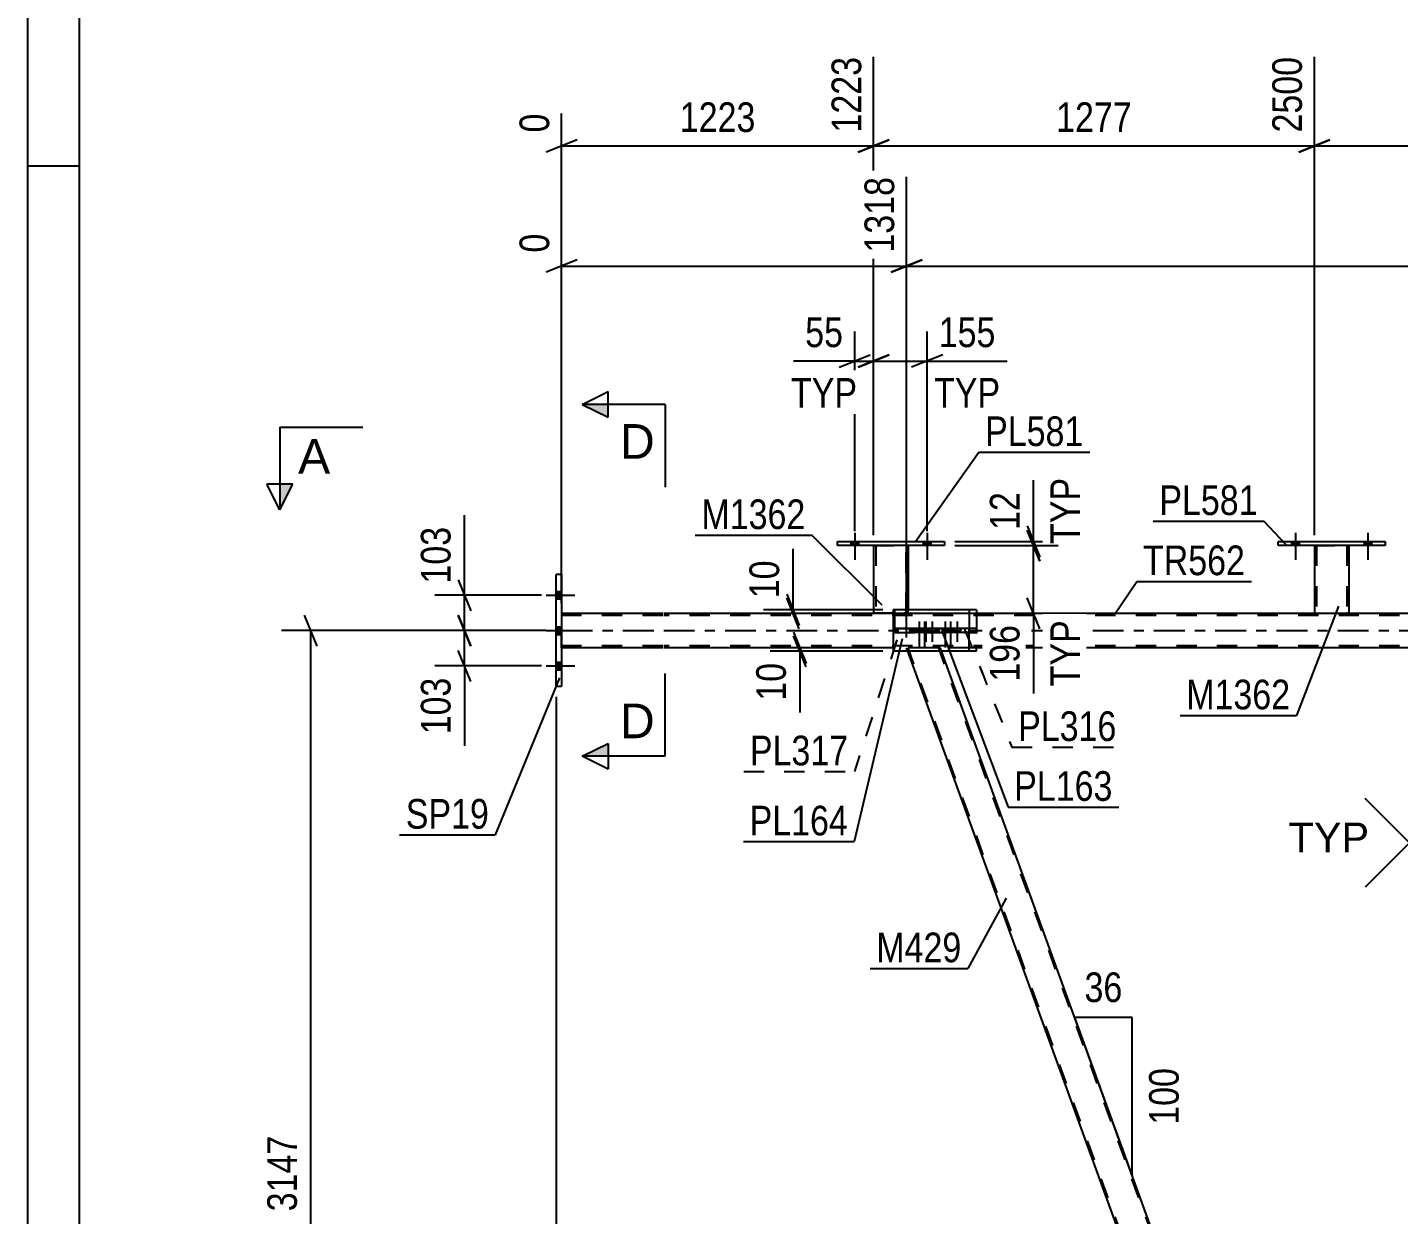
# Model space of a CAD drawing. Header units: millimetres. Extents: x 0 to 594, y 0 to 420.
# Drawn here: x 0 to 132.4, y 196.7 to 311.4 of the extents above; entities that cross this region are included whole.
import ezdxf

# ---------------------------------------------------------------- set-up
doc = ezdxf.new("R2010")
doc.units = ezdxf.units.MM
doc.linetypes.add('DXK_LINE_DOT2', pattern=[3.9198, 1.9599, -1.9599])
doc.linetypes.add('DXK_LINE_DOT3', pattern=[5.9187, 2.979, -0.9799, 0.9799, -0.9799])
doc.styles.add('Arial', font='ARIAL.TTF', dxfattribs={"height": 0.2})
doc.styles.add('Arial Narrow', font='ARIALN.TTF', dxfattribs={"height": 0.2})

# ---------------------------------------------------------------- blocks, each defined once
blk = doc.blocks.new('Unknown-570345816-1135')
at = {"color": 5, "linetype": 'Continuous'}
for p, q in [((0, 420), (0, 0)), ((5, 415), (5, 5)), ((5, 298), (0, 298))]:
    blk.add_line(p, q, dxfattribs=at)
blk = doc.blocks.new('Part-570345816-4525 - 4513')
at = {"color": 7, "linetype": 'DXK_LINE_DOT2'}
for p, q in [((88.17, 251.46), (84.92, 251.46)), ((85.04, 251.13), (84.92, 251.46)), ((121.83, 150.44), (85.06, 251.46)), ((124.79, 150.44), (88.03, 251.46)), ((88.29, 251.13), (88.17, 251.46)), ((124.94, 150.44), (123.96, 153.11)), ((124.94, 150.44), (121.69, 150.44))]:
    blk.add_line(p, q, dxfattribs=at)
at = {"color": 2, "linetype": 'Continuous'}
for p, q in [((121.69, 150.44), (85.04, 251.13)), ((123.96, 153.11), (88.29, 251.13))]:
    blk.add_line(p, q, dxfattribs=at)
blk = doc.blocks.new('Part-570345816-4663 - 4513')
at = {"color": 2, "linetype": 'Continuous'}
for p, q in [((81.74, 261.33), (81.74, 254.8)), ((85.08, 261.33), (85.08, 255.13)), ((83.64, 254.8), (81.74, 254.8))]:
    blk.add_line(p, q, dxfattribs=at)
at = {"color": 7, "linetype": 'DXK_LINE_DOT2'}
for p, q in [((81.74, 261.33), (85.08, 261.33)), ((81.74, 261.33), (81.74, 261.33)), ((81.74, 261.33), (81.74, 261.33)), ((81.94, 261.33), (81.94, 254.8)), ((84.88, 254.8), (84.88, 261.33)), ((85.08, 261.33), (85.08, 261.33)), ((85.08, 261.33), (85.08, 261.33)), ((83.64, 254.8), (84.88, 254.8)), ((85.08, 254.8), (84.68, 254.8)), ((84.86, 254.8), (84.88, 254.8)), ((85.08, 254.8), (85.08, 255.13))]:
    blk.add_line(p, q, dxfattribs=at)
blk = doc.blocks.new('Part-570345816-4530 - 4513')
at = {"color": 2, "linetype": 'Continuous'}
for p, q in [((61.37, 254.79), (51.6, 254.79)), ((83.64, 254.79), (61.47, 254.79)), ((150.17, 254.79), (90.96, 254.79)), ((61.37, 251.46), (51.6, 251.46)), ((83.64, 251.46), (61.47, 251.46)), ((150.17, 251.46), (90.96, 251.46))]:
    blk.add_line(p, q, dxfattribs=at)
at = {"color": 7, "linetype": 'DXK_LINE_DOT2'}
for p, q in [((51.6, 251.46), (51.6, 254.79)), ((61.37, 254.59), (51.6, 254.59)), ((199.18, 254.59), (61.47, 254.59)), ((90.96, 254.79), (83.64, 254.79)), ((61.37, 251.66), (51.6, 251.66)), ((199.18, 251.66), (61.47, 251.66)), ((90.96, 251.46), (83.64, 251.46))]:
    blk.add_line(p, q, dxfattribs=at)
at = {"color": 7, "linetype": 'DXK_LINE_DOT3'}
for p, q in [((51.6, 253.13), (61.37, 253.13)), ((61.47, 253.13), (199.18, 253.13))]:
    blk.add_line(p, q, dxfattribs=at)
blk = doc.blocks.new('Part-570345816-4535 - 4513')
at = {"color": 2, "linetype": 'Continuous'}
for p, q in [((85.62, 253.33), (83.64, 253.33)), ((83.64, 253.33), (83.64, 252.93)), ((85.62, 252.93), (85.62, 253.33)), ((90.96, 253.33), (85.62, 253.33)), ((90.96, 252.93), (90.96, 253.33)), ((83.64, 252.93), (85.62, 252.93)), ((90.96, 252.93), (85.62, 252.93))]:
    blk.add_line(p, q, dxfattribs=at)
blk = doc.blocks.new('Part-570345816-4693 - 4513')
at = {"color": 2, "linetype": 'Continuous'}
for p, q in [((123.96, 153.11), (154.52, 251.13)), ((155.99, 251.13), (157.08, 248.14)), ((157.08, 248.14), (126.62, 150.44)), ((124.94, 150.44), (123.96, 153.11))]:
    blk.add_line(p, q, dxfattribs=at)
at = {"color": 7, "linetype": 'DXK_LINE_DOT2'}
for p, q in [((124.08, 152.8), (154.83, 251.46)), ((154.62, 251.46), (154.52, 251.13)), ((155.87, 251.46), (154.62, 251.46)), ((155.99, 251.13), (155.87, 251.46)), ((126.41, 150.44), (156.96, 248.45)), ((126.62, 150.44), (124.94, 150.44))]:
    blk.add_line(p, q, dxfattribs=at)
blk = doc.blocks.new('Part-570345816-4548 - 4513')
at = {"color": 2, "linetype": 'Continuous'}
for p, q in [((90.96, 255.13), (83.64, 255.13)), ((83.64, 255.13), (83.64, 251.13)), ((90.96, 255.13), (90.96, 253.33)), ((90.96, 251.13), (90.96, 252.93)), ((90.96, 251.13), (83.64, 251.13))]:
    blk.add_line(p, q, dxfattribs=at)
at = {"color": 7, "linetype": 'DXK_LINE_DOT2'}
blk.add_line((90.96, 253.33), (90.96, 252.93), dxfattribs=at)
blk = doc.blocks.new('Part-570345816-4701 - 4513')
at = {"color": 2, "linetype": 'Continuous'}
for p, q in [((124.31, 261.33), (124.31, 254.8)), ((127.64, 261.33), (127.64, 254.8)), ((124.31, 254.8), (127.64, 254.8))]:
    blk.add_line(p, q, dxfattribs=at)
at = {"color": 7, "linetype": 'DXK_LINE_DOT2'}
for p, q in [((124.31, 261.33), (127.64, 261.33)), ((124.31, 261.33), (124.31, 261.33)), ((124.31, 261.33), (124.31, 261.33)), ((124.51, 261.33), (124.51, 254.8)), ((127.44, 261.33), (127.44, 254.8)), ((127.64, 261.33), (127.64, 261.33)), ((127.64, 261.33), (127.64, 261.33)), ((127.43, 254.8), (127.4, 254.8)), ((127.4, 254.8), (127.43, 254.8)), ((127.44, 254.8), (127.43, 254.8)), ((127.43, 254.8), (127.44, 254.8))]:
    blk.add_line(p, q, dxfattribs=at)
blk = doc.blocks.new('Bolt-570345816-4556 - 4513')
at = {"linetype": 'Continuous'}
for points in [[(51.6, 256.18), (51.6, 256.91), (51.07, 256.91), (51.07, 256.18)], [(51.6, 256.18), (51.6, 256.91), (51.07, 256.91), (51.07, 256.18)], [(51.6, 256.18), (51.6, 256.91), (51.07, 256.91), (51.07, 256.18)], [(51.6, 252.76), (51.6, 253.49), (51.07, 253.49), (51.07, 252.76)], [(51.6, 252.76), (51.6, 253.49), (51.07, 253.49), (51.07, 252.76)], [(51.6, 249.34), (51.6, 250.08), (51.07, 250.08), (51.07, 249.34)], [(51.6, 249.34), (51.6, 250.08), (51.07, 250.08), (51.07, 249.34)], [(51.6, 249.34), (51.6, 250.08), (51.07, 250.08), (51.07, 249.34)]]:
    blk.add_hatch(color=1, dxfattribs=at).paths.add_polyline_path(points)
at = {"color": 1, "linetype": 'Continuous'}
for p, q in [((50.1, 256.54), (52.87, 256.54)), ((50.1, 256.54), (52.87, 256.54)), ((50.1, 256.54), (52.87, 256.54)), ((51.07, 256.91), (51.6, 256.91)), ((51.07, 256.91), (51.6, 256.91)), ((51.07, 256.91), (51.6, 256.91)), ((51.07, 256.18), (51.6, 256.18)), ((51.07, 256.18), (51.6, 256.18)), ((51.07, 256.18), (51.6, 256.18)), ((50.1, 253.13), (52.87, 253.13)), ((50.1, 253.13), (52.87, 253.13)), ((51.07, 253.49), (51.6, 253.49)), ((51.07, 253.49), (51.6, 253.49)), ((51.07, 252.76), (51.6, 252.76)), ((51.07, 252.76), (51.6, 252.76)), ((50.1, 249.71), (52.87, 249.71)), ((50.1, 249.71), (52.87, 249.71)), ((50.1, 249.71), (52.87, 249.71)), ((51.07, 250.08), (51.6, 250.08)), ((51.07, 250.08), (51.6, 250.08)), ((51.07, 250.08), (51.6, 250.08)), ((51.07, 249.34), (51.6, 249.34)), ((51.07, 249.34), (51.6, 249.34)), ((51.07, 249.34), (51.6, 249.34))]:
    blk.add_line(p, q, dxfattribs=at)
blk = doc.blocks.new('Part-570345816-4574 - 4513')
at = {"color": 7, "linetype": 'DXK_LINE_DOT2'}
for p, q in [((83.75, 253.33), (91.67, 253.33)), ((86.55, 253.33), (83.75, 253.33)), ((83.75, 253.33), (83.75, 252.93)), ((91.67, 253.33), (86.55, 253.33)), ((86.55, 253.33), (86.55, 252.93)), ((91.67, 253.33), (91.67, 252.93)), ((91.67, 252.93), (83.75, 252.93)), ((83.75, 252.93), (86.55, 252.93)), ((86.55, 252.93), (91.67, 252.93))]:
    blk.add_line(p, q, dxfattribs=at)
blk = doc.blocks.new('Bolt-570345816-4581 - 4513')
at = {"linetype": 'Continuous'}
for points in [[(86.44, 253.33), (85.84, 253.33), (85.84, 252.93), (86.44, 252.93)], [(86.94, 253.33), (86.34, 253.33), (86.34, 252.93), (86.94, 252.93)], [(88.96, 253.33), (88.36, 253.33), (88.36, 252.93), (88.96, 252.93)], [(89.46, 253.33), (88.86, 253.33), (88.86, 252.93), (89.46, 252.93)]]:
    blk.add_hatch(color=1, dxfattribs=at).paths.add_polyline_path(points)
at = {"color": 1, "linetype": 'Continuous'}
for p, q in [((85.84, 253.33), (85.84, 252.93)), ((86.14, 254), (86.14, 251.5)), ((86.34, 253.33), (86.34, 252.93)), ((86.44, 253.33), (86.44, 252.93)), ((86.64, 254), (86.64, 251.5)), ((86.94, 253.33), (86.94, 252.93)), ((88.36, 253.33), (88.36, 252.93)), ((88.66, 254), (88.66, 251.5)), ((88.86, 253.33), (88.86, 252.93)), ((88.96, 253.33), (88.96, 252.93)), ((89.16, 254), (89.16, 251.5)), ((89.46, 253.33), (89.46, 252.93))]:
    blk.add_line(p, q, dxfattribs=at)
blk = doc.blocks.new('Part-570345816-4610 - 4513')
at = {"color": 2, "linetype": 'Continuous'}
for p, q in [((51.6, 258.54), (51.07, 258.54)), ((51.07, 247.71), (51.07, 258.54)), ((51.6, 258.54), (51.6, 247.71)), ((51.6, 247.71), (51.07, 247.71))]:
    blk.add_line(p, q, dxfattribs=at)
blk = doc.blocks.new('Part-570345816-4626 - 4513')
at = {"color": 2, "linetype": 'Continuous'}
for p, q in [((120.81, 261.73), (131.14, 261.73)), ((120.81, 261.33), (120.81, 261.73)), ((131.14, 261.33), (120.81, 261.33)), ((131.14, 261.73), (131.14, 261.33))]:
    blk.add_line(p, q, dxfattribs=at)
blk = doc.blocks.new('Bolt-570345816-4647 - 4513')
at = {"linetype": 'Continuous'}
for points in [[(122.11, 261.33), (122.84, 261.33), (122.84, 261.73), (122.11, 261.73)], [(129.11, 261.33), (129.84, 261.33), (129.84, 261.73), (129.11, 261.73)]]:
    blk.add_hatch(color=1, dxfattribs=at).paths.add_polyline_path(points)
at = {"color": 1, "linetype": 'Continuous'}
for p, q in [((122.48, 262.56), (122.48, 259.96)), ((129.48, 262.56), (129.48, 259.96)), ((122.11, 261.73), (122.11, 261.33)), ((122.84, 261.73), (122.84, 261.33)), ((129.11, 261.73), (129.11, 261.33)), ((129.84, 261.73), (129.84, 261.33))]:
    blk.add_line(p, q, dxfattribs=at)
blk = doc.blocks.new('Bolt-570345816-4648 - 4513')
at = {"linetype": 'Continuous'}
for points in [[(122.11, 261.33), (122.84, 261.33), (122.84, 261.73), (122.11, 261.73)], [(129.11, 261.33), (129.84, 261.33), (129.84, 261.73), (129.11, 261.73)]]:
    blk.add_hatch(color=1, dxfattribs=at).paths.add_polyline_path(points)
at = {"color": 1, "linetype": 'Continuous'}
for p, q in [((122.48, 262.56), (122.48, 259.96)), ((129.48, 262.56), (129.48, 259.96)), ((122.11, 261.73), (122.11, 261.33)), ((122.84, 261.73), (122.84, 261.33)), ((129.11, 261.73), (129.11, 261.33)), ((129.84, 261.73), (129.84, 261.33))]:
    blk.add_line(p, q, dxfattribs=at)
blk = doc.blocks.new('Part-570345816-4653 - 4513')
at = {"color": 2, "linetype": 'Continuous'}
for p, q in [((78.24, 261.73), (88.58, 261.73)), ((78.24, 261.33), (78.24, 261.73)), ((88.58, 261.33), (78.24, 261.33)), ((88.58, 261.73), (88.58, 261.33))]:
    blk.add_line(p, q, dxfattribs=at)
blk = doc.blocks.new('Part-570345816-4658 - 4513')
at = {"color": 7, "linetype": 'DXK_LINE_DOT2'}
for p, q in [((83.75, 255.13), (83.75, 251.13)), ((90.96, 255.13), (83.75, 255.13)), ((91.67, 254.79), (91.67, 251.46)), ((90.96, 251.13), (83.75, 251.13))]:
    blk.add_line(p, q, dxfattribs=at)
at = {"color": 2, "linetype": 'Continuous'}
for p, q in [((91.67, 255.13), (90.96, 255.13)), ((91.67, 255.13), (91.67, 254.79)), ((91.67, 251.13), (90.96, 251.13)), ((91.67, 251.13), (91.67, 251.46))]:
    blk.add_line(p, q, dxfattribs=at)
blk = doc.blocks.new('Bolt-570345816-4696 - 4513')
at = {"linetype": 'Continuous'}
for points in [[(79.54, 261.33), (80.28, 261.33), (80.28, 261.73), (79.54, 261.73)], [(86.54, 261.33), (87.28, 261.33), (87.28, 261.73), (86.54, 261.73)]]:
    blk.add_hatch(color=1, dxfattribs=at).paths.add_polyline_path(points)
at = {"color": 1, "linetype": 'Continuous'}
for p, q in [((79.91, 262.56), (79.91, 259.96)), ((86.91, 262.56), (86.91, 259.96)), ((79.54, 261.73), (79.54, 261.33)), ((80.28, 261.73), (80.28, 261.33)), ((86.54, 261.73), (86.54, 261.33)), ((87.28, 261.73), (87.28, 261.33))]:
    blk.add_line(p, q, dxfattribs=at)
blk = doc.blocks.new('Bolt-570345816-4712 - 4513')
at = {"linetype": 'Continuous'}
for points in [[(79.54, 261.33), (80.28, 261.33), (80.28, 261.73), (79.54, 261.73)], [(86.54, 261.33), (87.28, 261.33), (87.28, 261.73), (86.54, 261.73)]]:
    blk.add_hatch(color=1, dxfattribs=at).paths.add_polyline_path(points)
at = {"color": 1, "linetype": 'Continuous'}
for p, q in [((79.91, 262.56), (79.91, 259.96)), ((86.91, 262.56), (86.91, 259.96)), ((79.54, 261.73), (79.54, 261.33)), ((80.28, 261.73), (80.28, 261.33)), ((86.54, 261.73), (86.54, 261.33)), ((87.28, 261.73), (87.28, 261.33))]:
    blk.add_line(p, q, dxfattribs=at)
blk = doc.blocks.new('Bolt-570345816-4714 - 4513')
at = {"color": 1, "linetype": 'DXK_LINE_DOT2'}
for p, q in [((86.47, 253.33), (86.47, 252.93)), ((86.77, 254), (86.77, 251.5)), ((87.07, 253.33), (87.07, 252.93)), ((87.11, 253.33), (87.11, 252.93)), ((87.41, 254), (87.41, 251.5)), ((87.71, 253.33), (87.71, 252.93)), ((88.88, 253.33), (88.88, 252.93)), ((89.18, 254), (89.18, 251.5)), ((89.48, 253.33), (89.48, 252.93)), ((89.52, 253.33), (89.52, 252.93)), ((89.82, 254), (89.82, 251.5)), ((90.12, 253.33), (90.12, 252.93))]:
    blk.add_line(p, q, dxfattribs=at)
blk = doc.blocks.new('AngleDimension-570345816-11663 - 4513')
at = {"color": 7, "linetype": 'Continuous'}
for p, q in [((106.71, 215.74), (101.17, 215.74)), ((106.71, 200.52), (101.17, 215.74)), ((106.71, 200.52), (106.71, 215.74)), ((106.61, 200.79), (106.71, 200.52))]:
    blk.add_line(p, q, dxfattribs=at)
at = {"color": 0}
for points in [[(106.37, 216.64), (106.37, 220.84), (101.51, 220.84), (101.51, 216.64)], [(111.81, 211.48), (107.61, 211.48), (107.61, 204.79), (111.81, 204.79)]]:
    blk.add_wipeout(points, dxfattribs=at)
at = {"color": 3, "style": 'Arial Narrow'}
blk.add_text('36', height=2.863, dxfattribs=at).set_placement((102.11, 217.24))
blk.add_text('100', height=2.863, rotation=90.0002, dxfattribs=at).set_placement((111.21, 205.39))
blk = doc.blocks.new('StraightDimension-570345816-4735 - 4513')
at = {"color": 7, "linetype": 'Continuous'}
for p, q in [((41.62, 254.63), (42.82, 251.63)), ((49.65, 253.13), (39.37, 253.13)), ((42.22, 249.71), (42.22, 253.13)), ((42.82, 248.21), (41.62, 251.21)), ((49.65, 249.71), (39.37, 249.71)), ((42.22, 249.71), (42.22, 241.98)), ((42.22, 249.71), (42.22, 241.98))]:
    blk.add_line(p, q, dxfattribs=at)
at = {"color": 0}
blk.add_wipeout([(41.47, 249.19), (37.27, 249.19), (37.27, 242.5), (41.47, 242.5)], dxfattribs=at)
at = {"color": 3, "style": 'Arial Narrow'}
blk.add_text('103', height=2.863, rotation=90.0002, dxfattribs=at).set_placement((40.87, 243.1))
blk = doc.blocks.new('StraightDimension-570345816-4745 - 4513')
at = {"color": 7, "linetype": 'Continuous'}
for p, q in [((42.22, 256.54), (42.22, 264.28)), ((42.22, 256.54), (42.22, 264.28)), ((41.62, 258.04), (42.82, 255.04)), ((49.65, 256.54), (39.37, 256.54)), ((42.22, 253.13), (42.22, 256.54)), ((42.82, 251.63), (41.62, 254.63)), ((49.65, 253.13), (39.37, 253.13))]:
    blk.add_line(p, q, dxfattribs=at)
at = {"color": 0}
blk.add_wipeout([(41.47, 263.75), (37.27, 263.75), (37.27, 257.07), (41.47, 257.07)], dxfattribs=at)
at = {"color": 3, "style": 'Arial Narrow'}
blk.add_text('103', height=2.863, rotation=90.0002, dxfattribs=at).set_placement((40.87, 257.67))
blk = doc.blocks.new('StraightDimension-570345816-4856 - 4513')
at = {"color": 7, "linetype": 'Continuous'}
for p, q in [((27.98, 251.63), (26.78, 254.63)), ((50.07, 253.13), (24.53, 253.13)), ((27.38, 148.24), (27.38, 253.13)), ((26.78, 149.74), (27.98, 146.74)), ((70.77, 148.24), (24.53, 148.24))]:
    blk.add_line(p, q, dxfattribs=at)
at = {"color": 0}
blk.add_wipeout([(26.63, 204.94), (22.43, 204.94), (22.43, 196.43), (26.63, 196.43)], dxfattribs=at)
at = {"color": 3, "style": 'Arial Narrow'}
blk.add_text('3147', height=2.863, rotation=90.0002, dxfattribs=at).set_placement((26.03, 197.03))
blk = doc.blocks.new('StraightDimension-570345816-4942 - 4513')
at = {"color": 7, "linetype": 'Continuous'}
for p, q in [((124.31, 262.33), (124.31, 308.56)), ((166.88, 262.33), (166.88, 308.56)), ((125.81, 300.54), (122.81, 299.34)), ((124.31, 299.94), (166.88, 299.94)), ((165.38, 299.34), (168.38, 300.54))]:
    blk.add_line(p, q, dxfattribs=at)
at = {"color": 0}
blk.add_wipeout([(149.85, 300.69), (149.85, 304.89), (141.34, 304.89), (141.34, 300.69)], dxfattribs=at)
at = {"color": 3, "style": 'Arial Narrow'}
blk.add_text('1277', height=2.863, dxfattribs=at).set_placement((141.94, 301.29))
at = {"color": 0, "linetype": 'Continuous'}
blk.add_wipeout([(166.28, 309.16), (162.08, 309.16), (162.08, 300.64), (166.28, 300.64)], dxfattribs=at)
at = {"color": 3, "linetype": 'Continuous', "style": 'Arial Narrow'}
blk.add_text('3777', height=2.863, rotation=90.0002, dxfattribs=at).set_placement((165.68, 301.24))
blk = doc.blocks.new('StraightDimension-570345816-4943 - 4513')
at = {"color": 7, "linetype": 'Continuous'}
for p, q in [((81.74, 262.33), (81.74, 308.56)), ((124.31, 262.33), (124.31, 308.56)), ((83.24, 300.54), (80.24, 299.34)), ((81.74, 299.94), (124.31, 299.94)), ((122.81, 299.34), (125.81, 300.54))]:
    blk.add_line(p, q, dxfattribs=at)
at = {"color": 0}
blk.add_wipeout([(107.28, 300.69), (107.28, 304.89), (98.77, 304.89), (98.77, 300.69)], dxfattribs=at)
at = {"color": 3, "style": 'Arial Narrow'}
blk.add_text('1277', height=2.863, dxfattribs=at).set_placement((99.37, 301.29))
at = {"color": 0, "linetype": 'Continuous'}
blk.add_wipeout([(123.71, 309.16), (119.51, 309.16), (119.51, 300.64), (123.71, 300.64)], dxfattribs=at)
at = {"color": 3, "linetype": 'Continuous', "style": 'Arial Narrow'}
blk.add_text('2500', height=2.863, rotation=90.0002, dxfattribs=at).set_placement((123.11, 301.24))
blk = doc.blocks.new('StraightDimension-570345816-4944 - 4513')
at = {"color": 7, "linetype": 'Continuous'}
for p, q in [((81.74, 262.33), (81.74, 308.56)), ((51.6, 255.79), (51.6, 303.07)), ((53.1, 300.54), (50.1, 299.34)), ((51.6, 299.94), (81.74, 299.94)), ((80.24, 299.34), (83.24, 300.54))]:
    blk.add_line(p, q, dxfattribs=at)
at = {"color": 0}
blk.add_wipeout([(70.93, 300.69), (70.93, 304.89), (62.42, 304.89), (62.42, 300.69)], dxfattribs=at)
at = {"color": 3, "style": 'Arial Narrow'}
blk.add_text('1223', height=2.863, dxfattribs=at).set_placement((63.02, 301.29))
at = {"color": 0, "linetype": 'Continuous'}
for points in [[(81.14, 309.16), (76.94, 309.16), (76.94, 300.64), (81.14, 300.64)], [(51, 303.67), (46.8, 303.67), (46.8, 300.64), (51, 300.64)]]:
    blk.add_wipeout(points, dxfattribs=at)
at = {"color": 3, "linetype": 'Continuous', "style": 'Arial Narrow'}
for s, height, p in [('1223', 2.863, (80.54, 301.24)), ('0', 2.86, (50.4, 301.24))]:
    blk.add_text(s, height=height, rotation=90.0002, dxfattribs=at).set_placement(p)
blk = doc.blocks.new('StraightDimension-570345816-4995 - 4513')
at = {"color": 7, "linetype": 'Continuous'}
for p, q in [((81.74, 262.33), (81.74, 282.01)), ((86.91, 262.73), (86.91, 282.01)), ((80.24, 278.56), (83.24, 279.76)), ((88.41, 279.76), (85.41, 278.56)), ((81.74, 279.16), (86.91, 279.16)), ((86.91, 279.16), (94.64, 279.16)), ((86.91, 279.16), (94.64, 279.16))]:
    blk.add_line(p, q, dxfattribs=at)
at = {"color": 0}
blk.add_wipeout([(94.12, 279.91), (94.12, 284.11), (87.43, 284.11), (87.43, 279.91)], dxfattribs=at)
at = {"color": 0, "linetype": 'Continuous'}
blk.add_wipeout([(94.57, 274.06), (94.57, 278.26), (86.98, 278.26), (86.98, 274.06)], dxfattribs=at)
at = {"color": 3, "style": 'Arial Narrow'}
blk.add_text('155', height=2.863, dxfattribs=at).set_placement((88.03, 280.51))
at = {"color": 3, "linetype": 'Continuous', "style": 'Arial Narrow'}
blk.add_text('TYP', height=2.863, dxfattribs=at).set_placement((87.58, 274.66))
blk = doc.blocks.new('StraightDimension-570345816-5011 - 4513')
at = {"color": 7, "linetype": 'Continuous'}
for p, q in [((79.91, 262.73), (79.91, 282.01)), ((81.74, 262.33), (81.74, 282.01)), ((78.41, 278.56), (81.41, 279.76)), ((83.24, 279.76), (80.24, 278.56)), ((79.91, 279.16), (74, 279.16)), ((79.91, 279.16), (74, 279.16)), ((79.91, 279.16), (81.74, 279.16))]:
    blk.add_line(p, q, dxfattribs=at)
at = {"color": 0}
blk.add_wipeout([(79.38, 279.91), (79.38, 284.11), (74.53, 284.11), (74.53, 279.91)], dxfattribs=at)
at = {"color": 0, "linetype": 'Continuous'}
blk.add_wipeout([(80.75, 274.06), (80.75, 278.26), (73.16, 278.26), (73.16, 274.06)], dxfattribs=at)
at = {"color": 3, "style": 'Arial Narrow'}
blk.add_text('55', height=2.863, dxfattribs=at).set_placement((75.13, 280.51))
at = {"color": 3, "linetype": 'Continuous', "style": 'Arial Narrow'}
blk.add_text('TYP', height=2.863, dxfattribs=at).set_placement((73.76, 274.66))
blk = doc.blocks.new('StraightDimension-570345816-5112 - 4513')
at = {"color": 7, "linetype": 'Continuous'}
for p, q in [((97.18, 261.73), (97.18, 267.64)), ((97.18, 261.73), (97.18, 267.64)), ((96.58, 263.23), (97.78, 260.23)), ((97.78, 259.83), (96.58, 262.83)), ((89.58, 261.73), (99.58, 261.73)), ((89.58, 261.33), (99.58, 261.33)), ((97.18, 261.33), (97.18, 261.73))]:
    blk.add_line(p, q, dxfattribs=at)
at = {"color": 0, "linetype": 'Continuous'}
blk.add_wipeout([(102.28, 268.48), (98.08, 268.48), (98.08, 260.89), (102.28, 260.89)], dxfattribs=at)
at = {"color": 0}
blk.add_wipeout([(96.43, 267.11), (92.23, 267.11), (92.23, 262.25), (96.43, 262.25)], dxfattribs=at)
at = {"color": 3, "linetype": 'Continuous', "style": 'Arial Narrow'}
blk.add_text('TYP', height=2.863, rotation=90.0002, dxfattribs=at).set_placement((101.68, 261.49))
at = {"color": 3, "style": 'Arial Narrow'}
blk.add_text('12', height=2.863, rotation=90.0002, dxfattribs=at).set_placement((95.83, 262.85))
blk = doc.blocks.new('StraightDimension-570345816-5120 - 4513')
at = {"color": 7, "linetype": 'Continuous'}
for p, q in [((96.58, 262.83), (97.78, 259.83)), ((89.58, 261.33), (99.58, 261.33)), ((97.18, 254.8), (97.18, 261.33)), ((97.78, 253.3), (96.58, 256.3)), ((86.08, 254.8), (99.58, 254.8)), ((97.18, 254.8), (97.18, 247.06)), ((97.18, 254.8), (97.18, 247.06))]:
    blk.add_line(p, q, dxfattribs=at)
at = {"color": 0, "linetype": 'Continuous'}
blk.add_wipeout([(102.28, 254.73), (98.08, 254.73), (98.08, 247.14), (102.28, 247.14)], dxfattribs=at)
at = {"color": 0}
blk.add_wipeout([(96.43, 254.27), (92.23, 254.27), (92.23, 247.59), (96.43, 247.59)], dxfattribs=at)
at = {"color": 3, "style": 'Arial Narrow'}
blk.add_text('196', height=2.863, rotation=90.0002, dxfattribs=at).set_placement((95.83, 248.19))
at = {"color": 3, "linetype": 'Continuous', "style": 'Arial Narrow'}
blk.add_text('TYP', height=2.863, rotation=90.0002, dxfattribs=at).set_placement((101.68, 247.74))
blk = doc.blocks.new('StraightDimension-570345816-5131 - 4513')
at = {"color": 7, "linetype": 'Continuous'}
for p, q in [((74.01, 252.96), (75.21, 249.96)), ((75.21, 249.63), (74.01, 252.63)), ((82.64, 251.46), (71.76, 251.46)), ((82.64, 251.13), (71.76, 251.13)), ((74.61, 251.13), (74.61, 251.46)), ((74.61, 251.13), (74.61, 245.22)), ((74.61, 251.13), (74.61, 245.22))]:
    blk.add_line(p, q, dxfattribs=at)
at = {"color": 0}
blk.add_wipeout([(73.86, 250.6), (69.66, 250.6), (69.66, 245.75), (73.86, 245.75)], dxfattribs=at)
at = {"color": 3, "style": 'Arial Narrow'}
blk.add_text('10', height=2.863, rotation=90.0002, dxfattribs=at).set_placement((73.26, 246.35))
blk = doc.blocks.new('StraightDimension-570345816-5154 - 4513')
at = {"color": 7, "linetype": 'Continuous'}
blk.add_line((51.07, 246.71), (51.07, 111.13), dxfattribs=at)
blk = doc.blocks.new('StraightDimension-570345816-11481 - 4513')
at = {"color": 7, "linetype": 'Continuous'}
for p, q in [((84.92, 252.46), (84.92, 296.96)), ((154.83, 252.46), (154.83, 296.96)), ((86.42, 288.94), (83.42, 287.74)), ((153.33, 287.74), (156.33, 288.94)), ((84.92, 288.34), (154.83, 288.34))]:
    blk.add_line(p, q, dxfattribs=at)
at = {"color": 0, "linetype": 'Continuous'}
blk.add_wipeout([(154.23, 297.56), (150.03, 297.56), (150.03, 289.04), (154.23, 289.04)], dxfattribs=at)
at = {"color": 3, "linetype": 'Continuous', "style": 'Arial Narrow'}
blk.add_text('3415', height=2.863, rotation=90.0002, dxfattribs=at).set_placement((153.63, 289.64))
blk = doc.blocks.new('StraightDimension-570345816-11482 - 4513')
at = {"color": 7, "linetype": 'Continuous'}
for p, q in [((84.92, 252.46), (84.92, 296.96)), ((51.6, 255.79), (51.6, 291.47)), ((53.1, 288.94), (50.1, 287.74)), ((83.42, 287.74), (86.42, 288.94)), ((51.6, 288.34), (84.92, 288.34))]:
    blk.add_line(p, q, dxfattribs=at)
at = {"color": 0, "linetype": 'Continuous'}
for points in [[(84.32, 297.56), (80.12, 297.56), (80.12, 289.04), (84.32, 289.04)], [(51, 292.07), (46.8, 292.07), (46.8, 289.04), (51, 289.04)]]:
    blk.add_wipeout(points, dxfattribs=at)
at = {"color": 3, "linetype": 'Continuous', "style": 'Arial Narrow'}
for s, height, p in [('1318', 2.863, (83.72, 289.64)), ('0', 2.86, (50.4, 289.64))]:
    blk.add_text(s, height=height, rotation=90.0002, dxfattribs=at).set_placement(p)
blk = doc.blocks.new('StraightDimension-570345816-13232 - 4513')
at = {"color": 7, "linetype": 'Continuous'}
for p, q in [((73.96, 255.13), (73.96, 261.03)), ((73.96, 255.13), (73.96, 261.03)), ((73.36, 256.63), (74.56, 253.63)), ((74.56, 253.29), (73.36, 256.29)), ((82.64, 255.13), (71.11, 255.13)), ((82.64, 254.79), (71.11, 254.79)), ((73.96, 254.79), (73.96, 255.13))]:
    blk.add_line(p, q, dxfattribs=at)
at = {"color": 0}
blk.add_wipeout([(73.21, 260.51), (69.01, 260.51), (69.01, 255.65), (73.21, 255.65)], dxfattribs=at)
at = {"color": 3, "style": 'Arial Narrow'}
blk.add_text('10', height=2.863, rotation=90.0002, dxfattribs=at).set_placement((72.61, 256.25))
blk = doc.blocks.new('Mark-570345816-4531 - 4513')
at = {"color": 0}
blk.add_wipeout([(104.83, 236.68), (104.83, 239.68), (95.32, 239.68), (95.32, 236.68)], dxfattribs=at)
blk.add_wipeout([(104.83, 236.68), (104.83, 239.68), (95.32, 239.68), (95.32, 236.68)], dxfattribs=at)
at = {"color": 30, "linetype": 'Continuous'}
for p, q in [((88.39, 252.93), (94.72, 236.08)), ((94.72, 236.08), (105.43, 236.08))]:
    blk.add_line(p, q, dxfattribs=at)
at = {"color": 3, "style": 'Arial Narrow'}
blk.add_text('PL163', height=2.863, dxfattribs=at).set_placement((95.32, 236.68))
blk = doc.blocks.new('Mark-570345816-4521 - 4513')
at = {"color": 0}
blk.add_wipeout([(90.23, 221.09), (90.23, 224.09), (82, 224.09), (82, 221.09)], dxfattribs=at)
blk.add_wipeout([(90.23, 221.09), (90.23, 224.09), (82, 224.09), (82, 221.09)], dxfattribs=at)
at = {"color": 30, "linetype": 'Continuous'}
for p in [(94.54, 227.28), (81.4, 220.49)]:
    blk.add_line(p, (90.83, 220.49), dxfattribs=at)
at = {"color": 3, "style": 'Arial Narrow'}
blk.add_text('M429', height=2.863, dxfattribs=at).set_placement((82, 221.09))
blk = doc.blocks.new('Mark-570345816-4526 - 4513')
at = {"color": 0}
blk.add_wipeout([(117.63, 258.48), (117.63, 261.48), (107.76, 261.48), (107.76, 258.48)], dxfattribs=at)
blk.add_wipeout([(117.63, 258.48), (117.63, 261.48), (107.76, 261.48), (107.76, 258.48)], dxfattribs=at)
at = {"color": 30, "linetype": 'Continuous'}
for p, q in [((104.94, 254.57), (107.16, 257.88)), ((107.16, 257.88), (118.23, 257.88))]:
    blk.add_line(p, q, dxfattribs=at)
at = {"color": 3, "style": 'Arial Narrow'}
blk.add_text('TR562', height=2.863, dxfattribs=at).set_placement((107.76, 258.48))
blk = doc.blocks.new('Mark-570345816-4544 - 4513')
at = {"color": 0}
blk.add_wipeout([(79.27, 233.34), (79.27, 236.34), (69.76, 236.34), (69.76, 233.34)], dxfattribs=at)
blk.add_wipeout([(79.27, 233.34), (79.27, 236.34), (69.76, 236.34), (69.76, 233.34)], dxfattribs=at)
at = {"color": 30, "linetype": 'Continuous'}
for p in [(84.51, 252.33), (69.16, 232.74)]:
    blk.add_line(p, (79.87, 232.74), dxfattribs=at)
at = {"color": 3, "style": 'Arial Narrow'}
blk.add_text('PL164', height=2.863, dxfattribs=at).set_placement((69.76, 233.34))
blk = doc.blocks.new('Mark-570345816-4697 - 4513')
at = {"color": 0}
blk.add_wipeout([(122, 245.52), (122, 248.52), (111.94, 248.52), (111.94, 245.52)], dxfattribs=at)
blk.add_wipeout([(122, 245.52), (122, 248.52), (111.94, 248.52), (111.94, 245.52)], dxfattribs=at)
at = {"color": 30, "linetype": 'Continuous'}
for p in [(126.64, 255.49), (111.34, 244.92)]:
    blk.add_line(p, (122.6, 244.92), dxfattribs=at)
at = {"color": 3, "style": 'Arial Narrow'}
blk.add_text('M1362', height=2.863, dxfattribs=at).set_placement((111.94, 245.52))
blk = doc.blocks.new('Mark-570345816-4570 - 4513')
at = {"color": 0}
blk.add_wipeout([(105.21, 242.46), (105.21, 245.46), (95.7, 245.46), (95.7, 242.46)], dxfattribs=at)
blk.add_wipeout([(105.21, 242.46), (105.21, 245.46), (95.7, 245.46), (95.7, 242.46)], dxfattribs=at)
at = {"color": 30, "linetype": 'DXK_LINE_DOT2'}
for p, q in [((90.5, 253.33), (95.1, 241.86)), ((95.1, 241.86), (105.81, 241.86))]:
    blk.add_line(p, q, dxfattribs=at)
at = {"color": 3, "style": 'Arial Narrow'}
blk.add_text('PL316', height=2.863, dxfattribs=at).set_placement((95.7, 242.46))
blk = doc.blocks.new('Mark-570345816-4606 - 4513')
at = {"color": 0}
blk.add_wipeout([(44.59, 233.99), (44.59, 236.99), (36.55, 236.99), (36.55, 233.99)], dxfattribs=at)
blk.add_wipeout([(44.59, 233.99), (44.59, 236.99), (36.55, 236.99), (36.55, 233.99)], dxfattribs=at)
at = {"color": 30, "linetype": 'Continuous'}
for p in [(51.4, 248.56), (35.95, 233.39)]:
    blk.add_line(p, (45.19, 233.39), dxfattribs=at)
at = {"color": 3, "style": 'Arial Narrow'}
blk.add_text('SP19', height=2.863, dxfattribs=at).set_placement((36.55, 233.99))
blk = doc.blocks.new('Mark-570345816-4622 - 4513')
at = {"color": 0}
blk.add_wipeout([(118.84, 264.29), (118.84, 267.29), (109.34, 267.29), (109.34, 264.29)], dxfattribs=at)
blk.add_wipeout([(118.84, 264.29), (118.84, 267.29), (109.34, 267.29), (109.34, 264.29)], dxfattribs=at)
at = {"color": 30, "linetype": 'Continuous'}
for p in [(108.74, 263.69), (121.6, 261.41)]:
    blk.add_line(p, (119.44, 263.69), dxfattribs=at)
at = {"color": 3, "style": 'Arial Narrow'}
blk.add_text('PL581', height=2.863, dxfattribs=at).set_placement((109.34, 264.29))
blk = doc.blocks.new('Mark-570345816-4649 - 4513')
at = {"color": 0}
blk.add_wipeout([(102.01, 270.95), (102.01, 273.95), (92.51, 273.95), (92.51, 270.95)], dxfattribs=at)
blk.add_wipeout([(102.01, 270.95), (102.01, 273.95), (92.51, 273.95), (92.51, 270.95)], dxfattribs=at)
at = {"color": 30, "linetype": 'Continuous'}
for p, q in [((85.79, 261.73), (91.91, 270.35)), ((91.91, 270.35), (102.61, 270.35))]:
    blk.add_line(p, q, dxfattribs=at)
at = {"color": 3, "style": 'Arial Narrow'}
blk.add_text('PL581', height=2.863, dxfattribs=at).set_placement((92.51, 270.95))
blk = doc.blocks.new('Mark-570345816-4654 - 4513')
at = {"color": 0}
blk.add_wipeout([(79.29, 240.11), (79.29, 243.11), (69.79, 243.11), (69.79, 240.11)], dxfattribs=at)
blk.add_wipeout([(79.29, 240.11), (79.29, 243.11), (69.79, 243.11), (69.79, 240.11)], dxfattribs=at)
at = {"color": 30, "linetype": 'DXK_LINE_DOT2'}
for p in [(83.99, 252.24), (69.19, 239.51)]:
    blk.add_line(p, (79.89, 239.51), dxfattribs=at)
at = {"color": 3, "style": 'Arial Narrow'}
blk.add_text('PL317', height=2.863, dxfattribs=at).set_placement((69.79, 240.11))
blk = doc.blocks.new('Mark-570345816-4659 - 4513')
at = {"color": 0}
blk.add_wipeout([(75.17, 262.93), (75.17, 265.93), (65.11, 265.93), (65.11, 262.93)], dxfattribs=at)
blk.add_wipeout([(75.17, 262.93), (75.17, 265.93), (65.11, 265.93), (65.11, 262.93)], dxfattribs=at)
at = {"color": 30, "linetype": 'Continuous'}
for p in [(64.51, 262.33), (82.56, 255.58)]:
    blk.add_line(p, (75.77, 262.33), dxfattribs=at)
at = {"color": 3, "style": 'Arial Narrow'}
blk.add_text('M1362', height=2.863, dxfattribs=at).set_placement((65.11, 262.93))
blk = doc.blocks.new('SectionMark-570345816-5191 - 4513')
at = {"linetype": 'Continuous'}
blk.add_hatch(color=6, dxfattribs=at).paths.add_polyline_path([(24.39, 267.28), (25.64, 267.28), (24.39, 264.78)])
at = {"color": 6, "linetype": 'Continuous'}
for p, q in [((24.39, 272.78), (32.39, 272.78)), ((24.39, 272.78), (24.39, 264.78)), ((24.39, 264.78), (23.14, 267.28)), ((25.64, 267.28), (23.14, 267.28)), ((24.39, 264.78), (25.64, 267.28))]:
    blk.add_line(p, q, dxfattribs=at)
at = {"color": 0, "linetype": 'Continuous'}
blk.add_wipeout([(29.25, 268.28), (29.25, 271.78), (26.14, 271.78), (26.14, 268.28)], dxfattribs=at)
at = {"color": 3, "linetype": 'Continuous', "style": 'Arial'}
blk.add_text('A', height=3.34, dxfattribs=at).set_placement((26.14, 268.28))
blk = doc.blocks.new('SectionMark-570345816-5197 - 4513')
at = {"linetype": 'Continuous'}
for points in [[(56.1, 274.98), (56.1, 273.73), (53.6, 274.98)], [(56.1, 242.23), (56.1, 240.98), (53.6, 240.98)]]:
    blk.add_hatch(color=6, dxfattribs=at).paths.add_polyline_path(points)
at = {"color": 6, "linetype": 'Continuous'}
for p, q in [((53.6, 274.98), (56.1, 276.23)), ((56.1, 273.73), (56.1, 276.23)), ((61.6, 274.98), (53.6, 274.98)), ((53.6, 274.98), (56.1, 273.73)), ((61.6, 274.98), (61.6, 266.98)), ((61.6, 240.98), (61.6, 248.98)), ((53.6, 240.98), (56.1, 242.23)), ((56.1, 242.23), (56.1, 239.73)), ((61.6, 240.98), (53.6, 240.98)), ((56.1, 239.73), (53.6, 240.98))]:
    blk.add_line(p, q, dxfattribs=at)
at = {"color": 0, "linetype": 'Continuous'}
for points in [[(60.6, 269.73), (60.6, 273.23), (57.23, 273.23), (57.23, 269.73)], [(60.6, 242.73), (60.6, 246.23), (57.23, 246.23), (57.23, 242.73)]]:
    blk.add_wipeout(points, dxfattribs=at)
at = {"color": 3, "linetype": 'Continuous', "style": 'Arial'}
for p in [(57.23, 269.73), (57.23, 242.73)]:
    blk.add_text('D', height=3.34, dxfattribs=at).set_placement(p)
blk = doc.blocks.new('WeldMark-570345816-5213 - 4513')
at = {"linetype": 'Continuous'}
blk.add_hatch(color=30, dxfattribs=at).paths.add_polyline_path([(152.67, 249.03), (154.61, 251.44), (154.04, 248.4)])
at = {"color": 30, "linetype": 'Continuous'}
for p in [(154.61, 251.44), (133.5, 232.61)]:
    blk.add_line(p, (145.92, 232.61), dxfattribs=at)
at = {"color": 3, "linetype": 'Continuous'}
for p, q in [((133.5, 232.61), (129.21, 236.9)), ((133.5, 232.61), (129.21, 228.33)), ((138.68, 232.61), (142.96, 232.61))]:
    blk.add_line(p, q, dxfattribs=at)
for start, end in [(90, 270), (270, 90)]:
    blk.add_arc((145.92, 232.61), 1.5, start, end, dxfattribs=at)
at = {"color": 0}
blk.add_wipeout([(138.02, 228.51), (138.02, 231.91), (135.4, 231.91), (135.4, 228.51)], dxfattribs=at)
at = {"color": 3, "linetype": 'Continuous'}
for p, q in [((142.96, 232.61), (138.68, 228.33)), ((138.68, 228.33), (138.68, 232.61))]:
    blk.add_line(p, q, dxfattribs=at)
at = {"color": 3, "style": 'Arial'}
blk.add_text('6', height=2.87, dxfattribs=at).set_placement((135.6, 228.71))
at = {"color": 0, "linetype": 'Continuous'}
blk.add_wipeout([(129.6, 231.71), (129.6, 234.71), (121.82, 234.71), (121.82, 231.71)], dxfattribs=at)
blk.add_wipeout([(129.6, 231.71), (129.6, 234.71), (121.82, 234.71), (121.82, 231.71)], dxfattribs=at)
at = {"color": 3, "linetype": 'Continuous', "style": 'Arial'}
blk.add_text('TYP', height=2.865, dxfattribs=at).set_placement((121.82, 231.71))

msp = doc.modelspace()

# ---------------------------------------------------------------- block references
for name in ['Unknown-570345816-1135', 'Bolt-570345816-4696 - 4513', 'Bolt-570345816-4712 - 4513', 'Bolt-570345816-4647 - 4513', 'Bolt-570345816-4648 - 4513', 'Part-570345816-4653 - 4513', 'Part-570345816-4663 - 4513', 'Part-570345816-4626 - 4513', 'Part-570345816-4701 - 4513', 'Part-570345816-4610 - 4513', 'Bolt-570345816-4556 - 4513', 'Part-570345816-4530 - 4513', 'Part-570345816-4548 - 4513', 'Part-570345816-4658 - 4513', 'Part-570345816-4535 - 4513', 'Part-570345816-4574 - 4513', 'Bolt-570345816-4581 - 4513', 'Bolt-570345816-4714 - 4513', 'Part-570345816-4525 - 4513', 'Part-570345816-4693 - 4513']:
    msp.add_blockref(name, (0, 0))

# ---------------------------------------------------------------- next in the draw order: block references
for name in ['StraightDimension-570345816-4942 - 4513', 'StraightDimension-570345816-4735 - 4513', 'AngleDimension-570345816-11663 - 4513']:
    msp.add_blockref(name, (0, 0))

# ---------------------------------------------------------------- next in the draw order: block references
for name in ['StraightDimension-570345816-4943 - 4513', 'StraightDimension-570345816-4745 - 4513']:
    msp.add_blockref(name, (0, 0))

# ---------------------------------------------------------------- next in the draw order: block references
for name in ['StraightDimension-570345816-4944 - 4513', 'StraightDimension-570345816-4856 - 4513']:
    msp.add_blockref(name, (0, 0))

# ---------------------------------------------------------------- next in the draw order: block references
for name in ['StraightDimension-570345816-4995 - 4513', 'StraightDimension-570345816-5131 - 4513']:
    msp.add_blockref(name, (0, 0))

# ---------------------------------------------------------------- next in the draw order: block references
for name in ['StraightDimension-570345816-5011 - 4513', 'StraightDimension-570345816-5112 - 4513']:
    msp.add_blockref(name, (0, 0))

# ---------------------------------------------------------------- next in the draw order: block references
msp.add_blockref('StraightDimension-570345816-5120 - 4513', (0, 0))

# ---------------------------------------------------------------- next in the draw order: block references
for name in ['StraightDimension-570345816-11481 - 4513', 'StraightDimension-570345816-5154 - 4513']:
    msp.add_blockref(name, (0, 0))

# ---------------------------------------------------------------- next in the draw order: block references
for name in ['StraightDimension-570345816-11482 - 4513', 'Mark-570345816-4526 - 4513', 'Mark-570345816-4531 - 4513', 'Mark-570345816-4606 - 4513', 'Mark-570345816-4521 - 4513']:
    msp.add_blockref(name, (0, 0))

# ---------------------------------------------------------------- next in the draw order: block references
for name in ['Mark-570345816-4649 - 4513', 'Mark-570345816-4622 - 4513', 'StraightDimension-570345816-13232 - 4513', 'Mark-570345816-4697 - 4513', 'Mark-570345816-4570 - 4513', 'Mark-570345816-4544 - 4513']:
    msp.add_blockref(name, (0, 0))

# ---------------------------------------------------------------- next in the draw order: block references
for name in ['Mark-570345816-4659 - 4513', 'Mark-570345816-4654 - 4513', 'WeldMark-570345816-5213 - 4513']:
    msp.add_blockref(name, (0, 0))

# ---------------------------------------------------------------- next in the draw order: block references
msp.add_blockref('SectionMark-570345816-5191 - 4513', (0, 0))

# ---------------------------------------------------------------- next in the draw order: block references
msp.add_blockref('SectionMark-570345816-5197 - 4513', (0, 0))

doc.saveas('drawing.dxf')
